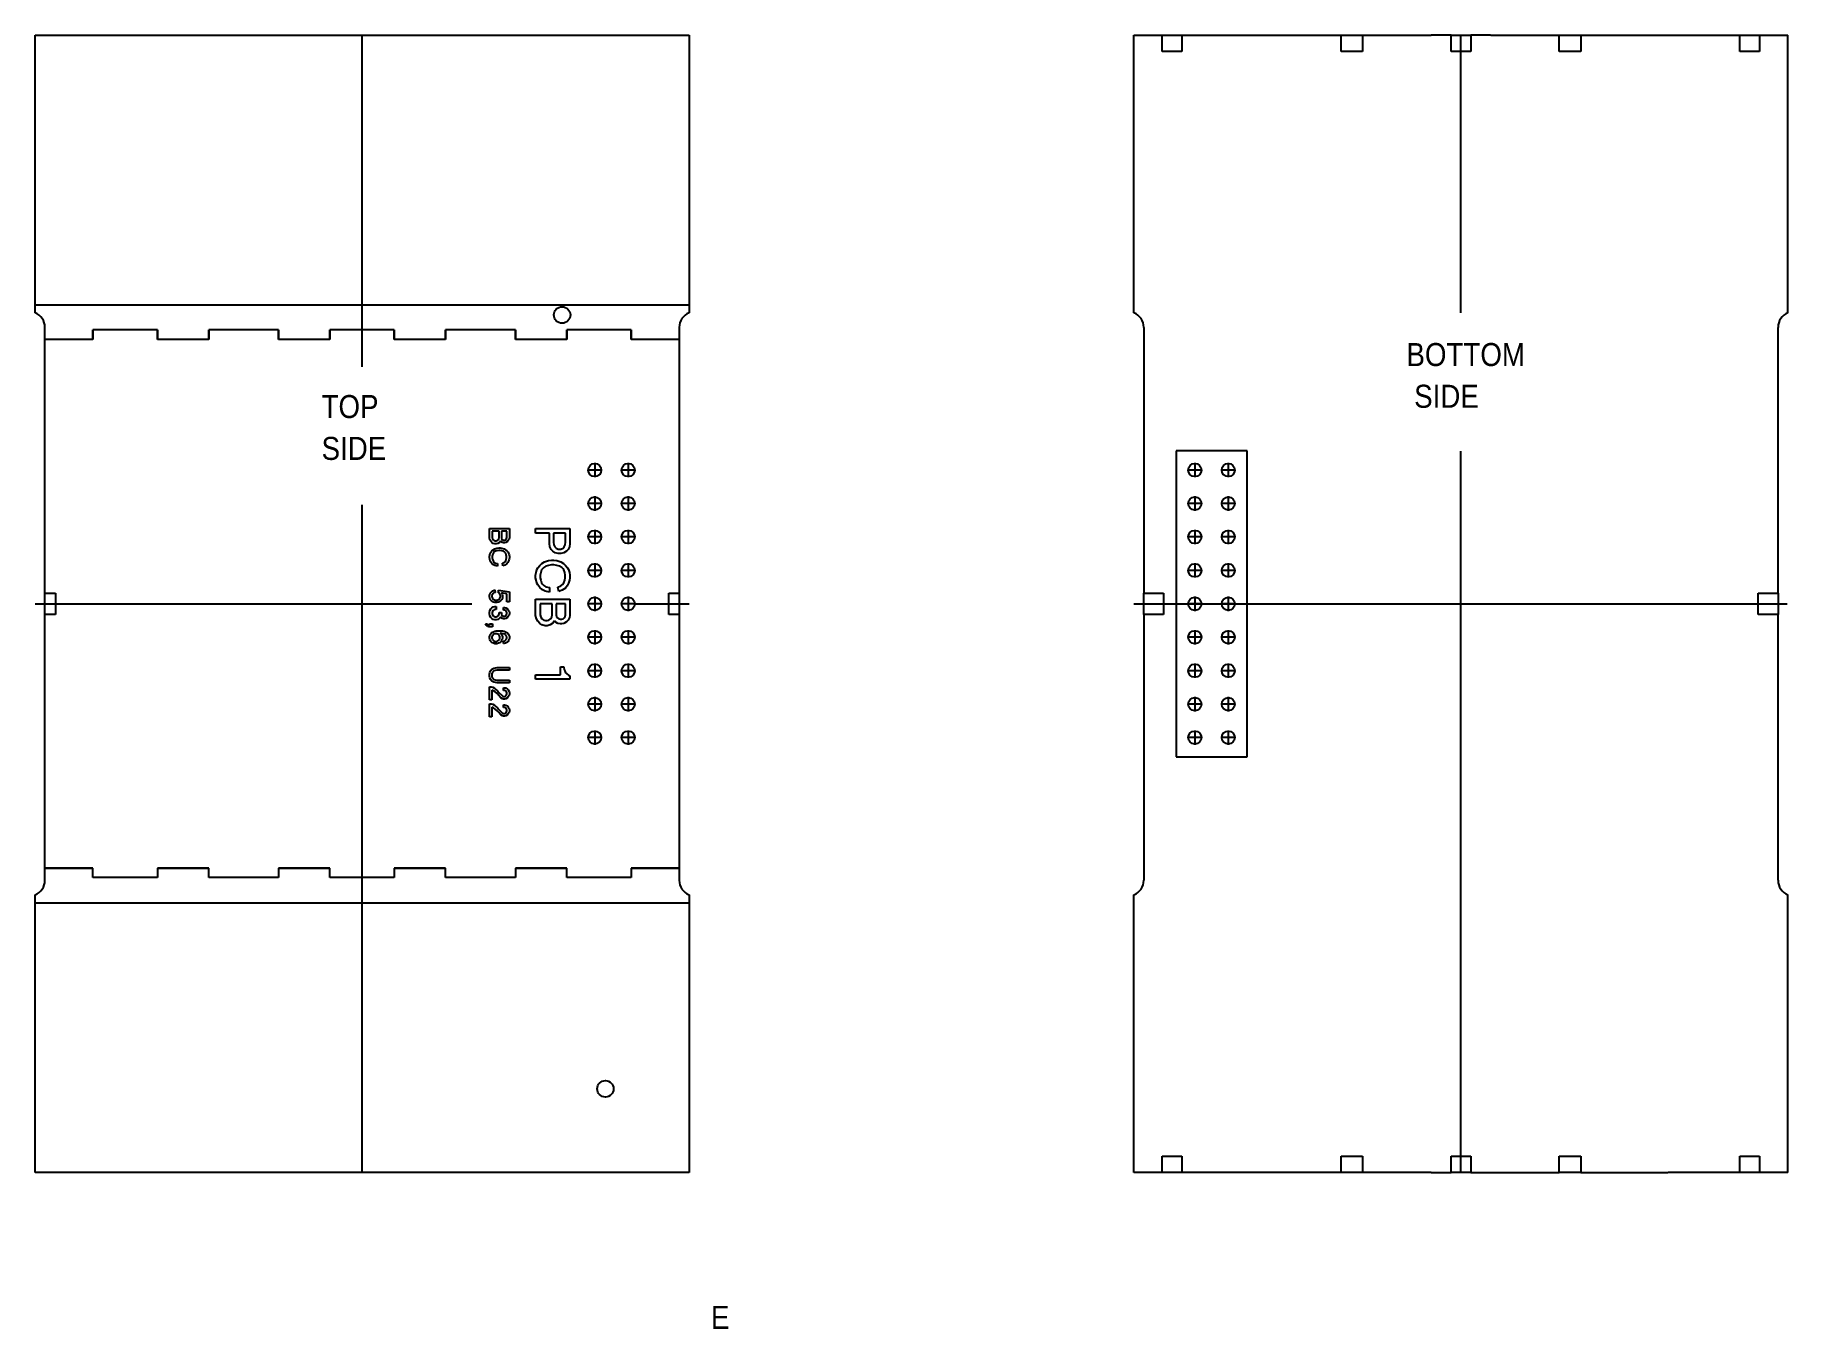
# Model space of a CAD drawing. Header units: millimetres. Extents: x -25 to 108, y -55 to 43.
import ezdxf

# ---------------------------------------------------------------- set-up
doc = ezdxf.new("R2010")
doc.units = ezdxf.units.MM
doc.layers.add('1', color=7, linetype='Continuous')
doc.styles.add('SEACAD_txt_shx', font='txt.shx', dxfattribs={"width": 0.9})
pattern_1 = [(45, (0, 0), (-707.1, 707.1), [727.27, -272.73]), (135, (0, 0), (-707.1, -707.1), [727.27, -272.73])]

msp = doc.modelspace()

# ---------------------------------------------------------------- hatches: boundary and pattern name
at = {"layer": '1', "linetype": 'Continuous'}
h = msp.add_hatch(dxfattribs=at)
h.set_pattern_fill('ANGLE', scale=143.163923, angle=45, style=0)
h.set_pattern_definition(pattern_1)
h.paths.add_polyline_path([(60.8, 43.2), (60.8, 41.95), (62.3, 41.95), (62.3, 43.2)])
h = msp.add_hatch(dxfattribs=at)
h.set_pattern_fill('ANGLE', scale=143.163923, angle=45, style=0)
h.set_pattern_definition(pattern_1)
h.paths.add_polyline_path([(74.4, 43.2), (74.4, 41.95), (76.03, 41.95), (76.03, 43.2)])
h = msp.add_hatch(dxfattribs=at)
h.set_pattern_fill('ANGLE', scale=143.163923, angle=45, style=0)
h.set_pattern_definition(pattern_1)
h.paths.add_polyline_path([(84.25, 43.2), (82.75, 43.2), (82.75, 42.26), (83.49, 42.26), (83.51, 42.26), (84.25, 42.26)])
h = msp.add_hatch(dxfattribs=at)
h.set_pattern_fill('ANGLE', scale=143.163923, angle=45, style=0)
h.set_pattern_definition(pattern_1)
h.paths.add_polyline_path([(92.6, 43.2), (90.97, 43.2), (90.97, 41.95), (92.6, 41.95)])
h = msp.add_hatch(dxfattribs=at)
h.set_pattern_fill('ANGLE', scale=143.163923, angle=45, style=0)
h.set_pattern_definition(pattern_1)
h.paths.add_polyline_path([(104.7, 43.2), (104.7, 41.95), (106.2, 41.95), (106.2, 43.2)])
h = msp.add_hatch(dxfattribs=at)
h.set_pattern_fill('ANGLE', scale=143.163923, angle=45, style=0)
h.set_pattern_definition(pattern_1)
h.paths.add_polyline_path([(61.85, 11.63), (61.85, -11.63), (67.25, -11.63), (67.25, 11.63)])
edge = h.paths.add_edge_path()
edge.add_ellipse((63.28, 0), major_axis=(0.5, 0), ratio=1, start_angle=0, end_angle=360)
edge = h.paths.add_edge_path()
edge.add_ellipse((63.28, 2.54), major_axis=(0.5, 0), ratio=1, start_angle=0, end_angle=360)
edge = h.paths.add_edge_path()
edge.add_ellipse((63.28, -2.54), major_axis=(0.5, 0), ratio=1, start_angle=0, end_angle=360)
edge = h.paths.add_edge_path()
edge.add_ellipse((65.82, 0), major_axis=(0.5, 0), ratio=1, start_angle=0, end_angle=360)
edge = h.paths.add_edge_path()
edge.add_ellipse((65.82, 2.54), major_axis=(0.5, 0), ratio=1, start_angle=0, end_angle=360)
edge = h.paths.add_edge_path()
edge.add_ellipse((65.82, -2.54), major_axis=(0.5, 0), ratio=1, start_angle=0, end_angle=360)
edge = h.paths.add_edge_path()
edge.add_ellipse((63.28, 5.08), major_axis=(0.5, 0), ratio=1, start_angle=0, end_angle=360)
edge = h.paths.add_edge_path()
edge.add_ellipse((63.28, -5.08), major_axis=(0.5, 0), ratio=1, start_angle=0, end_angle=360)
edge = h.paths.add_edge_path()
edge.add_ellipse((65.82, 5.08), major_axis=(0.5, 0), ratio=1, start_angle=0, end_angle=360)
edge = h.paths.add_edge_path()
edge.add_ellipse((65.82, -5.08), major_axis=(0.5, 0), ratio=1, start_angle=0, end_angle=360)
edge = h.paths.add_edge_path()
edge.add_ellipse((63.28, 7.62), major_axis=(0.5, 0), ratio=1, start_angle=0, end_angle=360)
edge = h.paths.add_edge_path()
edge.add_ellipse((63.28, -7.62), major_axis=(0.5, 0), ratio=1, start_angle=0, end_angle=360)
edge = h.paths.add_edge_path()
edge.add_ellipse((65.82, 7.62), major_axis=(0.5, 0), ratio=1, start_angle=0, end_angle=360)
edge = h.paths.add_edge_path()
edge.add_ellipse((65.82, -7.62), major_axis=(0.5, 0), ratio=1, start_angle=0, end_angle=360)
edge = h.paths.add_edge_path()
edge.add_ellipse((63.28, 10.16), major_axis=(0.5, 0), ratio=1, start_angle=0, end_angle=360)
edge = h.paths.add_edge_path()
edge.add_ellipse((63.28, -10.16), major_axis=(0.5, 0), ratio=1, start_angle=0, end_angle=360)
edge = h.paths.add_edge_path()
edge.add_ellipse((65.82, 10.16), major_axis=(0.5, 0), ratio=1, start_angle=0, end_angle=360)
edge = h.paths.add_edge_path()
edge.add_ellipse((65.82, -10.16), major_axis=(0.5, 0), ratio=1, start_angle=0, end_angle=360)
h = msp.add_hatch(dxfattribs=at)
h.set_pattern_fill('ANGLE', scale=143.163923, angle=45, style=0)
h.set_pattern_definition(pattern_1)
h.paths.add_polyline_path([(-24.1, 0.8), (-24.1, -0.8), (-23.3, -0.8), (-23.3, 0.8)])
h = msp.add_hatch(dxfattribs=at)
h.set_pattern_fill('ANGLE', scale=143.163923, angle=45, style=0)
h.set_pattern_definition(pattern_1)
h.paths.add_polyline_path([(24.1, 0.8), (23.3, 0.8), (23.3, -0.8), (24.1, -0.8)])
h = msp.add_hatch(dxfattribs=at)
h.set_pattern_fill('ANGLE', scale=143.163923, angle=45, style=0)
h.set_pattern_definition(pattern_1)
h.paths.add_polyline_path([(59.4, 0.8), (59.4, -0.8), (60.9, -0.8), (60.9, 0.8)])
h = msp.add_hatch(dxfattribs=at)
h.set_pattern_fill('ANGLE', scale=143.163923, angle=45, style=0)
h.set_pattern_definition(pattern_1)
h.paths.add_polyline_path([(106.1, 0.8), (106.1, -0.8), (107.6, -0.8), (107.6, 0.8)])
h = msp.add_hatch(dxfattribs=at)
h.set_pattern_fill('ANGLE', scale=143.163923, angle=45, style=0)
h.set_pattern_definition(pattern_1)
edge = h.paths.add_edge_path()
edge.add_line((-2.45, -20.8), (-2.45, -20.07))
edge.add_line((-2.45, -20.07), (-6.35, -20.07))
edge.add_line((-6.35, -20.07), (-6.35, -20.8))
edge.add_line((-6.35, -20.8), (-11.65, -20.8))
edge.add_line((-11.65, -20.8), (-11.65, -20.07))
edge.add_line((-11.65, -20.07), (-15.55, -20.07))
edge.add_line((-15.55, -20.07), (-15.55, -20.8))
edge.add_line((-15.55, -20.8), (-20.45, -20.8))
edge.add_line((-20.45, -20.8), (-20.45, -20.07))
edge.add_line((-20.45, -20.07), (-24.1, -20.07))
edge.add_line((-24.1, -20.07), (-24.1, -21))
edge.add_arc((-25.3, -21), 1.2, 292.0243, 360, ccw=False)
edge.add_line((-24.85, -22.11), (-24.85, -22.7))
edge.add_line((-24.85, -22.7), (24.85, -22.7))
edge.add_line((24.85, -22.7), (24.85, -22.11))
edge.add_arc((25.3, -21), 1.2, 180, 247.9757, ccw=False)
edge.add_line((24.1, -21), (24.1, -20.07))
edge.add_line((24.1, -20.07), (20.45, -20.07))
edge.add_line((20.45, -20.07), (20.45, -20.8))
edge.add_line((20.45, -20.8), (15.55, -20.8))
edge.add_line((15.55, -20.8), (15.55, -20.07))
edge.add_line((15.55, -20.07), (11.65, -20.07))
edge.add_line((11.65, -20.07), (11.65, -20.8))
edge.add_line((11.65, -20.8), (6.35, -20.8))
edge.add_line((6.35, -20.8), (6.35, -20.07))
edge.add_line((6.35, -20.07), (2.45, -20.07))
edge.add_line((2.45, -20.07), (2.45, -20.8))
edge.add_line((2.45, -20.8), (-2.45, -20.8))
h = msp.add_hatch(dxfattribs=at)
h.set_pattern_fill('ANGLE', scale=143.163923, angle=45, style=0)
h.set_pattern_definition(pattern_1)
h.paths.add_polyline_path([(60.8, -41.95), (60.8, -43.2), (62.3, -43.2), (62.3, -41.95)])
h = msp.add_hatch(dxfattribs=at)
h.set_pattern_fill('ANGLE', scale=143.163923, angle=45, style=0)
h.set_pattern_definition(pattern_1)
h.paths.add_polyline_path([(74.4, -41.95), (74.4, -43.2), (76.03, -43.2), (76.03, -41.95)])
h = msp.add_hatch(dxfattribs=at)
h.set_pattern_fill('ANGLE', scale=143.163923, angle=45, style=0)
h.set_pattern_definition(pattern_1)
h.paths.add_polyline_path([(84.25, -41.95), (82.75, -41.95), (82.75, -42.25), (83.49, -42.25), (83.51, -42.25), (84.25, -42.25)])
h = msp.add_hatch(dxfattribs=at)
h.set_pattern_fill('ANGLE', scale=143.163923, angle=45, style=0)
h.set_pattern_definition(pattern_1)
h.paths.add_polyline_path([(83.51, -42.26), (83.49, -42.26), (82.75, -42.26), (82.75, -43.2), (84.25, -43.2), (84.25, -42.26)])
h = msp.add_hatch(dxfattribs=at)
h.set_pattern_fill('ANGLE', scale=143.163923, angle=45, style=0)
h.set_pattern_definition(pattern_1)
h.paths.add_polyline_path([(92.6, -41.95), (90.97, -41.95), (90.97, -43.2), (92.6, -43.2)])
h = msp.add_hatch(dxfattribs=at)
h.set_pattern_fill('ANGLE', scale=143.163923, angle=45, style=0)
h.set_pattern_definition(pattern_1)
h.paths.add_polyline_path([(104.7, -41.95), (104.7, -43.2), (106.2, -43.2), (106.2, -41.95)])

# ---------------------------------------------------------------- linework, layer by layer
at = {"color": 7, "linetype": 'Continuous'}
for p, q in [((-24.85, 43.2), (-20.27, 43.2)), ((-24.85, 22.7), (-24.85, 43.2)), ((-20.26, 43.2), (-15.74, 43.2)), ((-15.73, 43.2), (-2.27, 43.2)), ((-2.26, 43.2), (2.26, 43.2)), ((2.27, 43.2), (15.73, 43.2)), ((15.74, 43.2), (20.26, 43.2)), ((20.27, 43.2), (24.85, 43.2)), ((24.85, 43.2), (24.85, 22.7)), ((58.65, 22.11), (58.65, 43.2)), ((58.65, 43.2), (60.8, 43.2)), ((60.8, 43.2), (62.3, 43.2)), ((60.8, 41.95), (60.8, 43.2)), ((62.3, 43.2), (63.23, 43.2)), ((62.3, 43.2), (62.3, 41.95)), ((63.24, 43.2), (67.76, 43.2)), ((67.77, 43.2), (74.4, 43.2)), ((74.4, 43.2), (76.03, 43.2)), ((74.4, 41.95), (74.4, 43.2)), ((76.03, 43.2), (81.23, 43.2)), ((76.03, 43.2), (76.03, 41.95)), ((82.75, 43.2), (81.24, 43.2)), ((82.75, 43.2), (84.25, 43.2)), ((82.75, 42.26), (82.75, 43.2)), ((84.25, 43.2), (84.25, 42.26)), ((85.76, 43.2), (84.25, 43.2)), ((85.77, 43.2), (90.97, 43.2)), ((90.97, 43.2), (92.6, 43.2)), ((90.97, 41.95), (90.97, 43.2)), ((92.6, 43.2), (99.23, 43.2)), ((92.6, 43.2), (92.6, 41.95)), ((99.24, 43.2), (103.76, 43.2)), ((103.77, 43.2), (104.7, 43.2)), ((104.7, 41.95), (104.7, 43.2)), ((104.7, 43.2), (106.2, 43.2)), ((106.2, 43.2), (108.35, 43.2)), ((106.2, 43.2), (106.2, 41.95)), ((108.35, 22.11), (108.35, 43.2)), ((62.3, 41.95), (60.8, 41.95)), ((76.03, 41.95), (74.4, 41.95)), ((82.75, 41.95), (82.75, 42.25)), ((84.25, 41.95), (82.75, 41.95)), ((84.25, 42.25), (84.25, 41.95)), ((92.6, 41.95), (90.97, 41.95)), ((106.2, 41.95), (104.7, 41.95)), ((-24.85, 22.11), (-24.85, 22.7)), ((-24.85, 22.7), (24.85, 22.7)), ((24.85, 22.7), (24.85, 22.11)), ((-24.1, 20.07), (-24.1, 21)), ((-20.45, 20.07), (-24.1, 20.07)), ((-24.1, 0.8), (-24.1, 20.07)), ((-20.45, 20.07), (-20.45, 20.8)), ((-15.55, 20.8), (-20.45, 20.8)), ((-15.55, 20.8), (-15.55, 20.07)), ((-11.65, 20.07), (-15.55, 20.07)), ((-6.35, 20.8), (-11.65, 20.8)), ((-11.65, 20.07), (-11.65, 20.8)), ((-6.35, 20.8), (-6.35, 20.07)), ((-2.45, 20.07), (-6.35, 20.07)), ((-2.45, 20.07), (-2.45, 20.8)), ((2.45, 20.8), (-2.45, 20.8)), ((2.45, 20.8), (2.45, 20.07)), ((6.35, 20.07), (2.45, 20.07)), ((6.35, 20.07), (6.35, 20.8)), ((11.65, 20.8), (6.35, 20.8)), ((11.65, 20.8), (11.65, 20.07)), ((15.55, 20.07), (11.65, 20.07)), ((15.55, 20.07), (15.55, 20.8)), ((20.45, 20.8), (15.55, 20.8)), ((20.45, 20.8), (20.45, 20.07)), ((24.1, 20.07), (20.45, 20.07)), ((24.1, 21), (24.1, 20.07)), ((24.1, 20.07), (24.1, 0.8)), ((59.4, 21), (59.4, 0.8)), ((107.6, 0.8), (107.6, 21)), ((67.25, 11.63), (61.85, 11.63)), ((61.85, 11.63), (61.85, -11.63)), ((67.25, -11.63), (67.25, 11.63)), ((9.69, 5.01), (9.69, 5.72)), ((9.69, 5.72), (11.19, 5.72)), ((9.89, 5.51), (9.89, 5.03)), ((10.42, 5.51), (9.89, 5.51)), ((10.42, 5.03), (10.42, 5.51)), ((11, 5.51), (10.59, 5.51)), ((10.59, 5.51), (10.59, 5.03)), ((11, 5.03), (11, 5.51)), ((11.19, 5.72), (11.19, 5.01)), ((13.19, 5.36), (13.19, 5.72)), ((13.19, 5.72), (15.79, 5.72)), ((14.23, 5.36), (13.19, 5.36)), ((14.23, 4.58), (14.23, 5.36)), ((14.55, 5.36), (14.55, 4.68)), ((15.46, 5.36), (14.55, 5.36)), ((15.46, 4.68), (15.46, 5.36)), ((15.79, 5.72), (15.79, 4.58)), ((9.72, 4.86), (9.69, 5.01)), ((9.78, 4.75), (9.72, 4.86)), ((9.87, 4.65), (9.78, 4.75)), ((9.78, 3.92), (9.87, 4.03)), ((9.97, 4.59), (9.87, 4.65)), ((9.87, 4.03), (9.97, 4.11)), ((9.89, 5.03), (9.91, 4.93)), ((9.91, 4.93), (9.97, 4.86)), ((9.97, 4.86), (10.04, 4.8)), ((10.1, 4.56), (9.97, 4.59)), ((9.97, 4.11), (10.08, 4.18)), ((10.04, 4.8), (10.12, 4.78)), ((10.08, 4.18), (10.25, 4.24)), ((10.19, 4.56), (10.1, 4.56)), ((10.12, 4.78), (10.19, 4.78)), ((10.25, 4.03), (10.14, 4)), ((10.19, 4.78), (10.27, 4.8)), ((10.32, 4.59), (10.19, 4.56)), ((10.25, 4.24), (10.38, 4.26)), ((10.38, 4.05), (10.25, 4.03)), ((10.27, 4.8), (10.34, 4.86)), ((10.44, 4.67), (10.32, 4.59)), ((10.34, 4.86), (10.4, 4.93)), ((10.38, 4.26), (10.49, 4.26)), ((10.49, 4.05), (10.38, 4.05)), ((10.4, 4.93), (10.42, 5.03)), ((10.51, 4.76), (10.44, 4.67)), ((10.49, 4.26), (10.62, 4.24)), ((10.62, 4.03), (10.49, 4.05)), ((10.55, 4.73), (10.51, 4.76)), ((10.66, 4.65), (10.55, 4.73)), ((10.59, 5.03), (10.6, 4.95)), ((10.6, 4.95), (10.64, 4.89)), ((10.62, 4.24), (10.79, 4.18)), ((10.74, 4), (10.62, 4.03)), ((10.64, 4.89), (10.7, 4.86)), ((10.75, 4.63), (10.66, 4.65)), ((10.7, 4.86), (10.75, 4.84)), ((10.75, 4.84), (10.83, 4.84)), ((10.83, 4.63), (10.75, 4.63)), ((10.79, 4.18), (10.9, 4.11)), ((10.83, 4.84), (10.89, 4.86)), ((10.92, 4.65), (10.83, 4.63)), ((10.89, 4.86), (10.94, 4.89)), ((10.9, 4.11), (11, 4.03)), ((11.04, 4.73), (10.92, 4.65)), ((10.94, 4.89), (10.98, 4.95)), ((10.98, 4.95), (11, 5.03)), ((11, 4.03), (11.09, 3.92)), ((11.11, 4.8), (11.04, 4.73)), ((11.17, 4.91), (11.11, 4.8)), ((11.19, 5.01), (11.17, 4.91)), ((14.26, 4.32), (14.23, 4.58)), ((14.36, 4.13), (14.26, 4.32)), ((14.49, 4), (14.36, 4.13)), ((14.68, 3.87), (14.49, 4)), ((14.55, 4.68), (14.58, 4.49)), ((14.58, 4.49), (14.65, 4.32)), ((14.65, 4.32), (14.75, 4.22)), ((14.75, 4.22), (14.91, 4.16)), ((14.91, 4.16), (15.1, 4.16)), ((15.1, 4.16), (15.27, 4.22)), ((15.27, 4.22), (15.36, 4.32)), ((15.53, 4), (15.33, 3.87)), ((15.36, 4.32), (15.43, 4.49)), ((15.43, 4.49), (15.46, 4.68)), ((15.66, 4.13), (15.53, 4)), ((15.75, 4.32), (15.66, 4.13)), ((15.79, 4.58), (15.75, 4.32)), ((9.69, 3.6), (9.7, 3.71)), ((9.69, 3.49), (9.69, 3.6)), ((9.7, 3.38), (9.69, 3.49)), ((9.7, 3.71), (9.74, 3.85)), ((9.74, 3.25), (9.7, 3.38)), ((9.74, 3.85), (9.78, 3.92)), ((9.78, 3.17), (9.74, 3.25)), ((9.87, 3.06), (9.78, 3.17)), ((9.99, 2.96), (9.87, 3.06)), ((9.91, 3.71), (9.89, 3.6)), ((9.89, 3.6), (9.89, 3.49)), ((9.89, 3.49), (9.91, 3.38)), ((9.95, 3.83), (9.91, 3.71)), ((9.91, 3.38), (9.95, 3.26)), ((9.99, 3.88), (9.95, 3.83)), ((9.95, 3.26), (9.99, 3.21)), ((10.04, 3.94), (9.99, 3.88)), ((9.99, 3.21), (10.04, 3.15)), ((10.1, 2.91), (9.99, 2.96)), ((10.14, 4), (10.04, 3.94)), ((10.04, 3.15), (10.14, 3.1)), ((10.29, 2.85), (10.1, 2.91)), ((10.14, 3.1), (10.29, 3.06)), ((10.29, 3.06), (10.29, 2.85)), ((10.66, 3.08), (10.79, 3.13)), ((10.7, 2.89), (10.66, 3.08)), ((10.85, 2.94), (10.7, 2.89)), ((10.83, 3.94), (10.74, 4)), ((10.79, 3.13), (10.87, 3.19)), ((10.89, 3.88), (10.83, 3.94)), ((11, 3.04), (10.85, 2.94)), ((10.87, 3.19), (10.92, 3.26)), ((10.92, 3.83), (10.89, 3.88)), ((10.96, 3.71), (10.92, 3.83)), ((10.92, 3.26), (10.96, 3.38)), ((10.98, 3.6), (10.96, 3.71)), ((10.96, 3.38), (10.98, 3.49)), ((10.98, 3.49), (10.98, 3.6)), ((11.07, 3.13), (11, 3.04)), ((11.13, 3.25), (11.07, 3.13)), ((11.09, 3.92), (11.13, 3.85)), ((11.13, 3.85), (11.17, 3.71)), ((11.17, 3.38), (11.13, 3.25)), ((11.17, 3.71), (11.19, 3.6)), ((11.19, 3.49), (11.17, 3.38)), ((11.19, 3.6), (11.19, 3.49)), ((13.28, 2.6), (13.35, 2.73)), ((13.35, 2.73), (13.51, 2.92)), ((13.51, 2.92), (13.67, 3.06)), ((13.71, 2.67), (13.64, 2.57)), ((13.67, 3.06), (13.87, 3.19)), ((13.8, 2.76), (13.71, 2.67)), ((13.97, 2.86), (13.8, 2.76)), ((13.87, 3.19), (14.16, 3.28)), ((14.16, 2.92), (13.97, 2.86)), ((14.16, 3.28), (14.39, 3.31)), ((14.39, 2.96), (14.16, 2.92)), ((14.39, 3.31), (14.58, 3.31)), ((14.58, 2.96), (14.39, 2.96)), ((14.58, 3.31), (14.81, 3.28)), ((14.81, 2.92), (14.58, 2.96)), ((14.91, 3.83), (14.68, 3.87)), ((14.81, 3.28), (15.1, 3.19)), ((15.01, 2.86), (14.81, 2.92)), ((15.1, 3.83), (14.91, 3.83)), ((15.17, 2.76), (15.01, 2.86)), ((15.33, 3.87), (15.1, 3.83)), ((15.1, 3.19), (15.3, 3.06)), ((15.27, 2.67), (15.17, 2.76)), ((15.33, 2.57), (15.27, 2.67)), ((15.3, 3.06), (15.46, 2.92)), ((15.46, 2.92), (15.62, 2.73)), ((15.62, 2.73), (15.69, 2.6)), ((13.19, 2.18), (13.22, 2.37)), ((13.19, 1.98), (13.19, 2.18)), ((13.22, 1.79), (13.19, 1.98)), ((13.22, 2.37), (13.28, 2.6)), ((13.28, 1.56), (13.22, 1.79)), ((13.35, 1.43), (13.28, 1.56)), ((13.51, 1.24), (13.35, 1.43)), ((13.58, 2.37), (13.54, 2.18)), ((13.54, 2.18), (13.54, 1.98)), ((13.54, 1.98), (13.58, 1.79)), ((13.64, 2.57), (13.58, 2.37)), ((13.58, 1.79), (13.64, 1.59)), ((13.64, 1.59), (13.71, 1.5)), ((13.71, 1.5), (13.8, 1.4)), ((13.8, 1.4), (13.97, 1.3)), ((14.88, 1.27), (15.1, 1.36)), ((15.1, 1.36), (15.23, 1.46)), ((15.23, 1.46), (15.33, 1.59)), ((15.4, 2.37), (15.33, 2.57)), ((15.33, 1.59), (15.4, 1.79)), ((15.43, 2.18), (15.4, 2.37)), ((15.4, 1.79), (15.43, 1.98)), ((15.43, 1.98), (15.43, 2.18)), ((15.59, 1.36), (15.46, 1.2)), ((15.69, 1.56), (15.59, 1.36)), ((15.69, 2.6), (15.75, 2.37)), ((15.75, 1.79), (15.69, 1.56)), ((15.75, 2.37), (15.79, 2.18)), ((15.79, 1.98), (15.75, 1.79)), ((15.79, 2.18), (15.79, 1.98)), ((-24.1, -0.8), (-24.1, 0.8)), ((-24.1, 0.8), (-23.3, 0.8)), ((-23.3, 0.8), (-23.3, -0.8)), ((9.69, 0.62), (9.7, 0.71)), ((9.69, 0.53), (9.69, 0.62)), ((9.7, 0.43), (9.69, 0.53)), ((9.7, 0.71), (9.74, 0.81)), ((9.74, 0.34), (9.7, 0.43)), ((9.74, 0.81), (9.78, 0.86)), ((9.78, 0.28), (9.74, 0.34)), ((9.78, 0.86), (9.84, 0.92)), ((9.84, 0.23), (9.78, 0.28)), ((9.84, 0.92), (9.91, 0.98)), ((9.91, 0.17), (9.84, 0.23)), ((9.91, 0.71), (9.87, 0.62)), ((9.87, 0.62), (9.87, 0.53)), ((9.87, 0.53), (9.91, 0.43)), ((9.91, 0.98), (9.99, 1.01)), ((9.97, 0.79), (9.91, 0.71)), ((9.91, 0.43), (9.97, 0.36)), ((9.99, 0.13), (9.91, 0.17)), ((10.02, 0.83), (9.97, 0.79)), ((9.97, 0.36), (10.02, 0.32)), ((9.99, 1.01), (10.1, 1.05)), ((10.1, 0.1), (9.99, 0.13)), ((10.12, 0.86), (10.02, 0.83)), ((10.02, 0.32), (10.12, 0.28)), ((10.1, 1.05), (10.12, 0.86)), ((10.25, 0.1), (10.1, 0.1)), ((10.12, 0.28), (10.27, 0.28)), ((10.36, 0.13), (10.25, 0.1)), ((10.27, 0.28), (10.36, 0.32)), ((10.36, 1.03), (11.19, 0.92)), ((10.36, 0.84), (10.36, 1.03)), ((10.42, 0.81), (10.36, 0.84)), ((10.36, 0.32), (10.42, 0.36)), ((10.44, 0.17), (10.36, 0.13)), ((10.47, 0.73), (10.42, 0.81)), ((10.42, 0.36), (10.47, 0.43)), ((10.51, 0.23), (10.44, 0.17)), ((10.51, 0.62), (10.47, 0.73)), ((10.47, 0.43), (10.51, 0.53)), ((10.51, 0.53), (10.51, 0.62)), ((10.62, 0.34), (10.51, 0.23)), ((11, 0.77), (10.59, 0.83)), ((10.59, 0.83), (10.64, 0.73)), ((10.66, 0.43), (10.62, 0.34)), ((10.64, 0.73), (10.68, 0.62)), ((10.68, 0.53), (10.66, 0.43)), ((10.68, 0.62), (10.68, 0.53)), ((11, 0.15), (11, 0.77)), ((11.19, 0.15), (11, 0.15)), ((11.19, 0.92), (11.19, 0.15)), ((13.19, 0.36), (15.79, 0.36)), ((13.19, -0.88), (13.19, 0.36)), ((13.71, 1.07), (13.51, 1.24)), ((14.45, 0), (13.54, 0)), ((13.54, 0), (13.54, -0.84)), ((13.9, 0.97), (13.71, 1.07)), ((14.23, 0.88), (13.9, 0.97)), ((13.97, 1.3), (14.23, 1.24)), ((14.23, 1.24), (14.23, 0.88)), ((14.45, -0.84), (14.45, 0)), ((15.46, 0), (14.75, 0)), ((14.75, 0), (14.75, -0.84)), ((14.94, 0.94), (14.88, 1.27)), ((15.2, 1.04), (14.94, 0.94)), ((15.46, 1.2), (15.2, 1.04)), ((15.46, -0.84), (15.46, 0)), ((15.79, 0.36), (15.79, -0.88)), ((23.3, -0.8), (23.3, 0.8)), ((23.3, 0.8), (24.1, 0.8)), ((24.1, 0.8), (24.1, -0.8)), ((59.4, -0.8), (59.4, 0.8)), ((59.4, 0.8), (60.9, 0.8)), ((60.9, 0.8), (60.9, -0.8)), ((106.1, -0.8), (106.1, 0.8)), ((106.1, 0.8), (107.6, 0.8)), ((107.6, 0.8), (107.6, -0.8)), ((-24.1, -20.07), (-24.1, -0.8)), ((-23.3, -0.8), (-24.1, -0.8)), ((9.69, -0.66), (9.72, -0.51)), ((9.69, -0.77), (9.69, -0.66)), ((9.72, -0.92), (9.69, -0.77)), ((9.72, -0.51), (9.78, -0.39)), ((9.78, -1.03), (9.72, -0.92)), ((9.78, -0.39), (9.87, -0.3)), ((9.87, -1.12), (9.78, -1.03)), ((9.87, -0.3), (9.97, -0.24)), ((9.97, -1.18), (9.87, -1.12)), ((9.91, -0.58), (9.89, -0.67)), ((9.89, -0.67), (9.89, -0.75)), ((9.89, -0.75), (9.91, -0.84)), ((9.97, -0.51), (9.91, -0.58)), ((9.91, -0.84), (9.97, -0.92)), ((9.97, -0.24), (10.1, -0.2)), ((10.04, -0.45), (9.97, -0.51)), ((9.97, -0.92), (10.04, -0.97)), ((10.1, -1.22), (9.97, -1.18)), ((10.12, -0.43), (10.04, -0.45)), ((10.04, -0.97), (10.12, -0.99)), ((10.1, -0.2), (10.19, -0.2)), ((10.19, -1.22), (10.1, -1.22)), ((10.19, -0.43), (10.12, -0.43)), ((10.12, -0.99), (10.19, -0.99)), ((10.19, -0.2), (10.19, -0.43)), ((10.19, -0.99), (10.27, -0.97)), ((10.32, -1.18), (10.19, -1.22)), ((10.27, -0.97), (10.34, -0.92)), ((10.44, -1.1), (10.32, -1.18)), ((10.34, -0.92), (10.4, -0.84)), ((10.4, -0.84), (10.42, -0.75)), ((10.42, -0.75), (10.42, -0.67)), ((10.42, -0.67), (10.59, -0.67)), ((10.51, -1.01), (10.44, -1.1)), ((10.55, -1.05), (10.51, -1.01)), ((10.66, -1.12), (10.55, -1.05)), ((10.59, -0.67), (10.59, -0.75)), ((10.59, -0.75), (10.6, -0.82)), ((10.6, -0.82), (10.64, -0.88)), ((10.64, -0.88), (10.7, -0.92)), ((10.75, -1.14), (10.66, -1.12)), ((10.7, -0.92), (10.75, -0.94)), ((10.75, -0.28), (10.83, -0.28)), ((10.75, -0.49), (10.75, -0.28)), ((10.83, -0.49), (10.75, -0.49)), ((10.75, -0.94), (10.83, -0.94)), ((10.83, -1.14), (10.75, -1.14)), ((10.83, -0.28), (10.92, -0.3)), ((10.89, -0.51), (10.83, -0.49)), ((10.83, -0.94), (10.89, -0.92)), ((10.92, -1.12), (10.83, -1.14)), ((10.94, -0.54), (10.89, -0.51)), ((10.89, -0.92), (10.94, -0.88)), ((10.92, -0.3), (11.04, -0.37)), ((11.04, -1.05), (10.92, -1.12)), ((10.98, -0.6), (10.94, -0.54)), ((10.94, -0.88), (10.98, -0.82)), ((11, -0.67), (10.98, -0.6)), ((10.98, -0.82), (11, -0.75)), ((11, -0.75), (11, -0.67)), ((11.04, -0.37), (11.11, -0.45)), ((11.11, -0.97), (11.04, -1.05)), ((11.11, -0.45), (11.17, -0.56)), ((11.17, -0.86), (11.11, -0.97)), ((11.17, -0.56), (11.19, -0.66)), ((11.19, -0.77), (11.17, -0.86)), ((11.19, -0.66), (11.19, -0.77)), ((13.25, -1.14), (13.19, -0.88)), ((13.35, -1.33), (13.25, -1.14)), ((13.54, -0.84), (13.58, -1.01)), ((13.58, -1.01), (13.67, -1.14)), ((13.67, -1.14), (13.8, -1.24)), ((13.8, -1.24), (13.93, -1.27)), ((13.93, -1.27), (14.06, -1.27)), ((14.06, -1.27), (14.19, -1.24)), ((14.19, -1.24), (14.32, -1.14)), ((14.32, -1.14), (14.42, -1.01)), ((14.42, -1.01), (14.45, -0.84)), ((14.62, -1.3), (14.49, -1.46)), ((14.68, -1.36), (14.62, -1.3)), ((14.75, -0.84), (14.78, -0.97)), ((14.78, -0.97), (14.84, -1.07)), ((14.84, -1.07), (14.94, -1.14)), ((14.94, -1.14), (15.04, -1.17)), ((15.04, -1.17), (15.17, -1.17)), ((15.17, -1.17), (15.27, -1.14)), ((15.27, -1.14), (15.36, -1.07)), ((15.36, -1.07), (15.43, -0.97)), ((15.43, -0.97), (15.46, -0.84)), ((15.66, -1.24), (15.53, -1.36)), ((15.75, -1.04), (15.66, -1.24)), ((15.79, -0.88), (15.75, -1.04)), ((24.1, -0.8), (23.3, -0.8)), ((24.1, -0.8), (24.1, -20.07)), ((59.4, -0.8), (59.4, -21)), ((60.9, -0.8), (59.4, -0.8)), ((107.6, -0.8), (106.1, -0.8)), ((107.6, -21), (107.6, -0.8)), ((9.39, -1.52), (9.5, -1.52)), ((9.4, -1.57), (9.39, -1.52)), ((9.44, -1.63), (9.4, -1.57)), ((9.48, -1.67), (9.44, -1.63)), ((9.54, -1.71), (9.48, -1.67)), ((9.5, -1.52), (9.52, -1.55)), ((9.52, -1.55), (9.57, -1.59)), ((9.57, -1.72), (9.54, -1.71)), ((9.57, -1.59), (9.63, -1.61)), ((9.63, -1.74), (9.57, -1.72)), ((9.63, -1.61), (9.69, -1.61)), ((9.91, -1.74), (9.63, -1.74)), ((9.69, -1.52), (9.91, -1.52)), ((9.69, -1.61), (9.69, -1.52)), ((9.69, -2.51), (9.7, -2.42)), ((9.69, -2.6), (9.69, -2.51)), ((9.7, -2.7), (9.69, -2.6)), ((9.7, -2.42), (9.74, -2.32)), ((9.74, -2.32), (9.78, -2.27)), ((9.78, -2.27), (9.84, -2.21)), ((9.84, -2.21), (9.91, -2.15)), ((9.91, -2.42), (9.87, -2.51)), ((9.87, -2.51), (9.87, -2.6)), ((9.87, -2.6), (9.91, -2.7)), ((9.91, -1.52), (9.91, -1.74)), ((9.91, -2.15), (9.99, -2.12)), ((9.97, -2.34), (9.91, -2.42)), ((10.02, -2.31), (9.97, -2.34)), ((9.99, -2.12), (10.08, -2.08)), ((10.12, -2.27), (10.02, -2.31)), ((10.08, -2.08), (10.19, -2.06)), ((10.23, -2.27), (10.12, -2.27)), ((10.19, -2.06), (10.36, -2.04)), ((10.32, -2.31), (10.23, -2.27)), ((10.38, -2.34), (10.32, -2.31)), ((10.36, -2.04), (10.51, -2.04)), ((10.44, -2.42), (10.38, -2.34)), ((10.47, -2.51), (10.44, -2.42)), ((10.44, -2.7), (10.47, -2.6)), ((10.47, -2.6), (10.47, -2.51)), ((10.75, -2.27), (10.49, -2.23)), ((10.49, -2.23), (10.59, -2.32)), ((10.51, -2.04), (10.68, -2.06)), ((10.59, -2.32), (10.64, -2.42)), ((10.64, -2.42), (10.66, -2.51)), ((10.66, -2.6), (10.64, -2.7)), ((10.66, -2.51), (10.66, -2.6)), ((10.68, -2.06), (10.79, -2.08)), ((10.85, -2.31), (10.75, -2.27)), ((10.79, -2.08), (10.89, -2.12)), ((10.9, -2.34), (10.85, -2.31)), ((10.89, -2.12), (10.96, -2.15)), ((10.96, -2.42), (10.9, -2.34)), ((10.96, -2.15), (11.04, -2.21)), ((11, -2.49), (10.96, -2.42)), ((10.96, -2.7), (11, -2.62)), ((11, -2.62), (11, -2.49)), ((11.04, -2.21), (11.09, -2.27)), ((11.09, -2.27), (11.13, -2.32)), ((11.13, -2.32), (11.17, -2.42)), ((11.17, -2.42), (11.19, -2.49)), ((11.19, -2.62), (11.17, -2.7)), ((11.19, -2.49), (11.19, -2.62)), ((13.51, -1.5), (13.35, -1.33)), ((13.67, -1.59), (13.51, -1.5)), ((13.9, -1.66), (13.67, -1.59)), ((14.06, -1.66), (13.9, -1.66)), ((14.29, -1.59), (14.06, -1.66)), ((14.49, -1.46), (14.29, -1.59)), ((14.88, -1.5), (14.68, -1.36)), ((15.04, -1.53), (14.88, -1.5)), ((15.17, -1.53), (15.04, -1.53)), ((15.33, -1.5), (15.17, -1.53)), ((15.53, -1.36), (15.33, -1.5)), ((9.74, -2.79), (9.7, -2.7)), ((9.78, -2.85), (9.74, -2.79)), ((9.84, -2.9), (9.78, -2.85)), ((9.91, -2.96), (9.84, -2.9)), ((9.91, -2.7), (9.97, -2.77)), ((9.99, -3), (9.91, -2.96)), ((9.97, -2.77), (10.02, -2.81)), ((10.1, -3.04), (9.99, -3)), ((10.02, -2.81), (10.12, -2.85)), ((10.25, -3.04), (10.1, -3.04)), ((10.12, -2.85), (10.23, -2.85)), ((10.23, -2.85), (10.32, -2.81)), ((10.36, -3), (10.25, -3.04)), ((10.32, -2.81), (10.38, -2.77)), ((10.44, -2.96), (10.36, -3)), ((10.38, -2.77), (10.44, -2.7)), ((10.51, -2.9), (10.44, -2.96)), ((10.57, -2.85), (10.51, -2.9)), ((10.6, -2.79), (10.57, -2.85)), ((10.64, -2.7), (10.6, -2.79)), ((10.75, -2.83), (10.85, -2.81)), ((10.75, -3.02), (10.75, -2.83)), ((10.79, -3.02), (10.75, -3.02)), ((10.89, -3), (10.79, -3.02)), ((10.85, -2.81), (10.9, -2.77)), ((10.96, -2.96), (10.89, -3)), ((10.9, -2.77), (10.96, -2.7)), ((11.04, -2.9), (10.96, -2.96)), ((11.09, -2.85), (11.04, -2.9)), ((11.13, -2.79), (11.09, -2.85)), ((11.17, -2.7), (11.13, -2.79)), ((9.69, -5.34), (9.7, -5.21)), ((9.7, -5.21), (9.76, -5.1)), ((9.76, -5.1), (9.87, -4.97)), ((9.87, -4.97), (10, -4.89)), ((9.89, -5.23), (9.87, -5.32)), ((9.87, -5.32), (9.87, -5.51)), ((9.95, -5.16), (9.89, -5.23)), ((10.02, -5.1), (9.95, -5.16)), ((10, -4.89), (10.14, -4.86)), ((10.12, -5.06), (10.02, -5.1)), ((10.25, -5.04), (10.12, -5.06)), ((10.14, -4.86), (10.27, -4.84)), ((11.19, -5.04), (10.25, -5.04)), ((10.27, -4.84), (11.19, -4.84)), ((11.19, -4.84), (11.19, -5.04)), ((15.07, -4.78), (15.33, -4.78)), ((15.07, -5.39), (15.07, -4.78)), ((15.33, -4.78), (15.33, -4.84)), ((15.33, -4.84), (15.36, -5)), ((15.36, -5), (15.4, -5.1)), ((15.4, -5.1), (15.46, -5.23)), ((15.46, -5.23), (15.56, -5.33)), ((9.69, -5.49), (9.69, -5.34)), ((9.7, -5.62), (9.69, -5.49)), ((9.69, -6.3), (9.8, -6.3)), ((9.69, -7.29), (9.69, -6.3)), ((9.76, -5.74), (9.7, -5.62)), ((9.87, -5.87), (9.76, -5.74)), ((9.8, -6.3), (9.93, -6.34)), ((9.87, -5.51), (9.89, -5.61)), ((10, -5.94), (9.87, -5.87)), ((9.87, -6.56), (9.87, -7.29)), ((9.99, -6.6), (9.87, -6.56)), ((9.89, -5.61), (9.95, -5.68)), ((9.93, -6.34), (10.06, -6.41)), ((9.95, -5.68), (10.02, -5.74)), ((10.12, -6.69), (9.99, -6.6)), ((10.14, -5.98), (10, -5.94)), ((10.02, -5.74), (10.12, -5.77)), ((10.06, -6.41), (10.17, -6.5)), ((10.12, -5.77), (10.25, -5.79)), ((10.27, -6), (10.14, -5.98)), ((10.17, -6.5), (10.3, -6.62)), ((10.25, -5.79), (11.19, -5.79)), ((11.19, -6), (10.27, -6)), ((10.3, -6.62), (10.4, -6.73)), ((10.75, -6.37), (10.83, -6.37)), ((10.75, -6.58), (10.75, -6.37)), ((10.83, -6.58), (10.75, -6.58)), ((10.83, -6.37), (10.92, -6.39)), ((10.89, -6.6), (10.83, -6.58)), ((10.94, -6.64), (10.89, -6.6)), ((10.92, -6.39), (11.04, -6.47)), ((10.98, -6.69), (10.94, -6.64)), ((11.04, -6.47), (11.11, -6.54)), ((11.11, -6.54), (11.17, -6.66)), ((11.17, -6.66), (11.19, -6.75)), ((11.19, -5.79), (11.19, -6)), ((13.19, -5.39), (15.07, -5.39)), ((13.19, -5.72), (13.19, -5.39)), ((15.79, -5.72), (13.19, -5.72)), ((15.56, -5.33), (15.69, -5.43)), ((15.69, -5.43), (15.79, -5.46)), ((15.79, -5.46), (15.79, -5.72)), ((9.87, -7.29), (9.69, -7.29)), ((9.69, -7.59), (9.8, -7.59)), ((9.69, -8.59), (9.69, -7.59)), ((9.8, -7.59), (9.93, -7.63)), ((9.87, -7.86), (9.87, -8.59)), ((9.99, -7.89), (9.87, -7.86)), ((9.93, -7.63), (10.06, -7.71)), ((10.12, -7.99), (9.99, -7.89)), ((10.06, -7.71), (10.17, -7.8)), ((10.27, -6.82), (10.12, -6.69)), ((10.27, -8.12), (10.12, -7.99)), ((10.17, -7.8), (10.3, -7.91)), ((10.38, -6.96), (10.27, -6.82)), ((10.3, -7.91), (10.4, -8.02)), ((10.51, -7.11), (10.38, -6.96)), ((10.4, -6.73), (10.64, -6.97)), ((10.55, -7.14), (10.51, -7.11)), ((10.66, -7.22), (10.55, -7.14)), ((10.64, -6.97), (10.7, -7.01)), ((10.75, -7.24), (10.66, -7.22)), ((10.7, -7.01), (10.75, -7.03)), ((10.75, -7.03), (10.83, -7.03)), ((10.83, -7.24), (10.75, -7.24)), ((10.75, -7.67), (10.83, -7.67)), ((10.75, -7.87), (10.75, -7.67)), ((10.83, -7.87), (10.75, -7.87)), ((10.83, -7.03), (10.89, -7.01)), ((10.92, -7.22), (10.83, -7.24)), ((10.83, -7.67), (10.92, -7.69)), ((10.89, -7.89), (10.83, -7.87)), ((10.89, -7.01), (10.94, -6.97)), ((10.94, -7.93), (10.89, -7.89)), ((11.04, -7.14), (10.92, -7.22)), ((10.92, -7.69), (11.04, -7.76)), ((10.94, -6.97), (10.98, -6.92)), ((10.98, -7.99), (10.94, -7.93)), ((11, -6.77), (10.98, -6.69)), ((10.98, -6.92), (11, -6.84)), ((11, -8.06), (10.98, -7.99)), ((11, -6.84), (11, -6.77)), ((11.11, -7.07), (11.04, -7.14)), ((11.04, -7.76), (11.11, -7.84)), ((11.17, -6.96), (11.11, -7.07)), ((11.11, -7.84), (11.17, -7.95)), ((11.19, -6.86), (11.17, -6.96)), ((11.17, -7.95), (11.19, -8.04)), ((11.19, -6.75), (11.19, -6.86)), ((9.87, -8.59), (9.69, -8.59)), ((10.38, -8.25), (10.27, -8.12)), ((10.51, -8.4), (10.38, -8.25)), ((10.4, -8.02), (10.64, -8.27)), ((10.55, -8.44), (10.51, -8.4)), ((10.66, -8.51), (10.55, -8.44)), ((10.64, -8.27), (10.7, -8.3)), ((10.75, -8.53), (10.66, -8.51)), ((10.7, -8.3), (10.75, -8.32)), ((10.75, -8.32), (10.83, -8.32)), ((10.83, -8.53), (10.75, -8.53)), ((10.83, -8.32), (10.89, -8.3)), ((10.92, -8.51), (10.83, -8.53)), ((10.89, -8.3), (10.94, -8.27)), ((11.04, -8.44), (10.92, -8.51)), ((10.94, -8.27), (10.98, -8.21)), ((10.98, -8.21), (11, -8.14)), ((11, -8.14), (11, -8.06)), ((11.11, -8.36), (11.04, -8.44)), ((11.17, -8.25), (11.11, -8.36)), ((11.19, -8.15), (11.17, -8.25)), ((11.19, -8.04), (11.19, -8.15)), ((61.85, -11.63), (67.25, -11.63)), ((-24.1, -20.07), (-20.45, -20.07)), ((-24.1, -21), (-24.1, -20.07)), ((-20.45, -20.8), (-20.45, -20.07)), ((-15.55, -20.8), (-20.45, -20.8)), ((-15.55, -20.07), (-11.65, -20.07)), ((-15.55, -20.07), (-15.55, -20.8)), ((-11.65, -20.8), (-11.65, -20.07)), ((-6.35, -20.8), (-11.65, -20.8)), ((-6.35, -20.07), (-2.45, -20.07)), ((-6.35, -20.07), (-6.35, -20.8)), ((-2.45, -20.8), (-2.45, -20.07)), ((2.45, -20.8), (-2.45, -20.8)), ((2.45, -20.07), (6.35, -20.07)), ((2.45, -20.07), (2.45, -20.8)), ((6.35, -20.8), (6.35, -20.07)), ((11.65, -20.8), (6.35, -20.8)), ((11.65, -20.07), (11.65, -20.8)), ((11.65, -20.07), (15.55, -20.07)), ((15.55, -20.8), (15.55, -20.07)), ((20.45, -20.8), (15.55, -20.8)), ((20.45, -20.07), (24.1, -20.07)), ((20.45, -20.07), (20.45, -20.8)), ((24.1, -20.07), (24.1, -21)), ((-24.85, -22.7), (-24.85, -22.11)), ((24.85, -22.11), (24.85, -22.7)), ((58.65, -43.2), (58.65, -22.11)), ((108.35, -43.2), (108.35, -22.11)), ((-24.85, -43.2), (-24.85, -22.7)), ((-24.85, -22.7), (24.85, -22.7)), ((24.85, -22.7), (24.85, -43.2)), ((60.8, -43.2), (60.8, -41.95)), ((60.8, -41.95), (62.3, -41.95)), ((62.3, -41.95), (62.3, -43.2)), ((74.4, -41.95), (76.03, -41.95)), ((74.4, -43.2), (74.4, -41.95)), ((76.03, -41.95), (76.03, -43.2)), ((82.75, -42.25), (82.75, -41.95)), ((82.75, -41.95), (84.25, -41.95)), ((82.75, -43.2), (82.75, -42.26)), ((84.25, -41.95), (84.25, -42.25)), ((84.25, -42.26), (84.25, -43.2)), ((90.97, -41.95), (92.6, -41.95)), ((90.97, -43.2), (90.97, -41.95)), ((92.6, -41.95), (92.6, -43.2)), ((104.7, -43.2), (104.7, -41.95)), ((104.7, -41.95), (106.2, -41.95)), ((106.2, -41.95), (106.2, -43.2)), ((-20.27, -43.2), (-24.85, -43.2)), ((-15.74, -43.2), (-20.26, -43.2)), ((-2.27, -43.2), (-15.73, -43.2)), ((2.26, -43.2), (-2.26, -43.2)), ((15.73, -43.2), (2.27, -43.2)), ((20.26, -43.2), (15.74, -43.2)), ((24.85, -43.2), (20.27, -43.2)), ((60.8, -43.2), (58.65, -43.2)), ((62.3, -43.2), (60.8, -43.2)), ((63.23, -43.2), (62.3, -43.2)), ((67.76, -43.2), (63.24, -43.2)), ((74.4, -43.2), (67.77, -43.2)), ((76.03, -43.2), (74.4, -43.2)), ((81.23, -43.2), (76.03, -43.2)), ((81.24, -43.2), (82.75, -43.2)), ((84.25, -43.2), (82.75, -43.2)), ((84.25, -43.2), (85.76, -43.2)), ((85.77, -43.2), (90.97, -43.2)), ((92.6, -43.2), (90.97, -43.2)), ((92.6, -43.2), (99.23, -43.2)), ((103.76, -43.2), (99.24, -43.2)), ((104.7, -43.2), (103.77, -43.2)), ((106.2, -43.2), (104.7, -43.2)), ((108.35, -43.2), (106.2, -43.2))]:
    msp.add_line(p, q, dxfattribs=at)
for centre in [(17.68, 10.16), (20.22, 10.16), (63.28, 10.16), (65.82, 10.16), (17.68, 7.62), (20.22, 7.62), (63.28, 7.62), (65.82, 7.62), (17.68, 5.08), (20.22, 5.08), (63.28, 5.08), (65.82, 5.08), (17.68, 2.54), (20.22, 2.54), (63.28, 2.54), (65.82, 2.54), (17.68, 0), (20.22, 0), (63.28, 0), (65.82, 0), (17.68, -2.54), (20.22, -2.54), (63.28, -2.54), (65.82, -2.54), (17.68, -5.08), (20.22, -5.08), (63.28, -5.08), (65.82, -5.08), (17.68, -7.62), (20.22, -7.62), (63.28, -7.62), (65.82, -7.62), (17.68, -10.16), (20.22, -10.16), (63.28, -10.16), (65.82, -10.16)]:
    msp.add_circle(centre, 0.5, dxfattribs=at)
for centre, start, end in [((-25.3, 21), 0, 67.9757), ((25.3, 21), 112.0243, 180), ((58.2, 21), 0, 67.9757), ((108.8, 21), 112.0243, 180), ((-25.3, -21), 292.0243, 0), ((25.3, -21), 180, 247.9757), ((58.2, -21), 292.0243, 0), ((108.8, -21), 180, 247.9757)]:
    msp.add_arc(centre, 1.2, start, end, dxfattribs=at)
at = {"layer": '1', "color": 7, "linetype": 'Continuous'}
for p, q in [((0, 18.01), (0, 43.2)), ((60.8, 41.95), (60.8, 43.2)), ((60.8, 43.2), (62.3, 43.2)), ((62.3, 43.2), (62.3, 41.95)), ((74.4, 41.95), (74.4, 43.2)), ((74.4, 43.2), (76.03, 43.2)), ((76.03, 43.2), (76.03, 41.95)), ((82.75, 42.26), (82.75, 43.2)), ((82.75, 43.2), (84.25, 43.2)), ((83.5, 22.11), (83.5, 43.2)), ((84.25, 43.2), (84.25, 42.26)), ((90.97, 41.95), (90.97, 43.2)), ((90.97, 43.2), (92.6, 43.2)), ((92.6, 43.2), (92.6, 41.95)), ((104.7, 41.95), (104.7, 43.2)), ((104.7, 43.2), (106.2, 43.2)), ((106.2, 43.2), (106.2, 41.95)), ((62.3, 41.95), (60.8, 41.95)), ((76.03, 41.95), (74.4, 41.95)), ((82.75, 41.95), (82.75, 42.25)), ((84.25, 41.95), (82.75, 41.95)), ((84.25, 42.25), (84.25, 41.95)), ((92.6, 41.95), (90.97, 41.95)), ((106.2, 41.95), (104.7, 41.95)), ((-24.85, 22.7), (24.85, 22.7)), ((-20.45, 20.07), (-24.1, 20.07)), ((-15.55, 20.8), (-20.45, 20.8)), ((-20.45, 20.8), (-20.45, 20.07)), ((-15.55, 20.07), (-15.55, 20.8)), ((-11.65, 20.07), (-15.55, 20.07)), ((-6.35, 20.8), (-11.65, 20.8)), ((-11.65, 20.8), (-11.65, 20.07)), ((-6.35, 20.07), (-6.35, 20.8)), ((-2.45, 20.07), (-6.35, 20.07)), ((2.45, 20.8), (-2.45, 20.8)), ((-2.45, 20.8), (-2.45, 20.07)), ((2.45, 20.07), (2.45, 20.8)), ((6.35, 20.07), (2.45, 20.07)), ((11.65, 20.8), (6.35, 20.8)), ((6.35, 20.8), (6.35, 20.07)), ((11.65, 20.07), (11.65, 20.8)), ((15.55, 20.07), (11.65, 20.07)), ((20.45, 20.8), (15.55, 20.8)), ((15.55, 20.8), (15.55, 20.07)), ((20.45, 20.07), (20.45, 20.8)), ((24.1, 20.07), (20.45, 20.07)), ((17.68, 10.71), (17.68, 9.61)), ((20.22, 10.71), (20.22, 9.61)), ((61.85, 11.63), (61.85, -11.63)), ((67.25, 11.63), (61.85, 11.63)), ((63.28, 10.71), (63.28, 9.61)), ((65.82, 10.71), (65.82, 9.61)), ((67.25, -11.63), (67.25, 11.63)), ((83.5, -43.2), (83.5, 11.6)), ((18.23, 10.16), (17.13, 10.16)), ((20.77, 10.16), (19.67, 10.16)), ((63.83, 10.16), (62.73, 10.16)), ((66.37, 10.16), (65.27, 10.16)), ((17.68, 8.17), (17.68, 7.07)), ((20.22, 8.17), (20.22, 7.07)), ((63.28, 8.17), (63.28, 7.07)), ((65.82, 8.17), (65.82, 7.07)), ((0, -43.2), (0, 7.52)), ((18.23, 7.62), (17.13, 7.62)), ((20.77, 7.62), (19.67, 7.62)), ((63.83, 7.62), (62.73, 7.62)), ((66.37, 7.62), (65.27, 7.62)), ((17.68, 5.63), (17.68, 4.53)), ((20.22, 5.63), (20.22, 4.53)), ((63.28, 5.63), (63.28, 4.53)), ((65.82, 5.63), (65.82, 4.53)), ((18.23, 5.08), (17.13, 5.08)), ((20.77, 5.08), (19.67, 5.08)), ((63.83, 5.08), (62.73, 5.08)), ((66.37, 5.08), (65.27, 5.08)), ((17.68, 3.09), (17.68, 1.99)), ((20.22, 3.09), (20.22, 1.99)), ((63.28, 3.09), (63.28, 1.99)), ((65.82, 3.09), (65.82, 1.99)), ((18.23, 2.54), (17.13, 2.54)), ((20.77, 2.54), (19.67, 2.54)), ((63.83, 2.54), (62.73, 2.54)), ((66.37, 2.54), (65.27, 2.54)), ((-24.85, 0), (8.33, 0)), ((-24.1, -0.8), (-24.1, 0.8)), ((-24.1, 0.8), (-23.3, 0.8)), ((-23.3, 0.8), (-23.3, -0.8)), ((18.23, 0), (17.13, 0)), ((17.68, 0.55), (17.68, -0.55)), ((20.77, 0), (19.67, 0)), ((20.22, 0.55), (20.22, -0.55)), ((20.77, 0), (24.85, 0)), ((23.3, -0.8), (23.3, 0.8)), ((23.3, 0.8), (24.1, 0.8)), ((24.1, 0.8), (24.1, -0.8)), ((59.4, -0.8), (59.4, 0.8)), ((59.4, 0.8), (60.9, 0.8)), ((60.9, 0.8), (60.9, -0.8)), ((63.28, 0.55), (63.28, -0.55)), ((65.82, 0.55), (65.82, -0.55)), ((106.1, -0.8), (106.1, 0.8)), ((106.1, 0.8), (107.6, 0.8)), ((107.6, 0.8), (107.6, -0.8)), ((-23.3, -0.8), (-24.1, -0.8)), ((24.1, -0.8), (23.3, -0.8)), ((58.65, 0), (108.28, 0)), ((60.9, -0.8), (59.4, -0.8)), ((63.83, 0), (62.73, 0)), ((66.37, 0), (65.27, 0)), ((107.6, -0.8), (106.1, -0.8)), ((18.23, -2.54), (17.13, -2.54)), ((17.68, -1.99), (17.68, -3.09)), ((20.77, -2.54), (19.67, -2.54)), ((20.22, -1.99), (20.22, -3.09)), ((63.83, -2.54), (62.73, -2.54)), ((63.28, -1.99), (63.28, -3.09)), ((66.37, -2.54), (65.27, -2.54)), ((65.82, -1.99), (65.82, -3.09)), ((18.23, -5.08), (17.13, -5.08)), ((17.68, -4.53), (17.68, -5.63)), ((20.77, -5.08), (19.67, -5.08)), ((20.22, -4.53), (20.22, -5.63)), ((63.83, -5.08), (62.73, -5.08)), ((63.28, -4.53), (63.28, -5.63)), ((66.37, -5.08), (65.27, -5.08)), ((65.82, -4.53), (65.82, -5.63)), ((18.23, -7.62), (17.13, -7.62)), ((17.68, -7.07), (17.68, -8.17)), ((20.77, -7.62), (19.67, -7.62)), ((20.22, -7.07), (20.22, -8.17)), ((63.83, -7.62), (62.73, -7.62)), ((63.28, -7.07), (63.28, -8.17)), ((66.37, -7.62), (65.27, -7.62)), ((65.82, -7.07), (65.82, -8.17)), ((18.23, -10.16), (17.13, -10.16)), ((17.68, -9.61), (17.68, -10.71)), ((20.77, -10.16), (19.67, -10.16)), ((20.22, -9.61), (20.22, -10.71)), ((63.83, -10.16), (62.73, -10.16)), ((63.28, -9.61), (63.28, -10.71)), ((66.37, -10.16), (65.27, -10.16)), ((65.82, -9.61), (65.82, -10.71)), ((61.85, -11.63), (67.25, -11.63)), ((-20.45, -20.07), (-24.1, -20.07)), ((-20.45, -20.8), (-20.45, -20.07)), ((-15.55, -20.8), (-20.45, -20.8)), ((-11.65, -20.07), (-15.55, -20.07)), ((-15.55, -20.07), (-15.55, -20.8)), ((-11.65, -20.8), (-11.65, -20.07)), ((-6.35, -20.8), (-11.65, -20.8)), ((-2.45, -20.07), (-6.35, -20.07)), ((-6.35, -20.07), (-6.35, -20.8)), ((-2.45, -20.8), (-2.45, -20.07)), ((2.45, -20.8), (-2.45, -20.8)), ((6.35, -20.07), (2.45, -20.07)), ((2.45, -20.07), (2.45, -20.8)), ((6.35, -20.8), (6.35, -20.07)), ((11.65, -20.8), (6.35, -20.8)), ((15.55, -20.07), (11.65, -20.07)), ((11.65, -20.07), (11.65, -20.8)), ((15.55, -20.8), (15.55, -20.07)), ((20.45, -20.8), (15.55, -20.8)), ((24.1, -20.07), (20.45, -20.07)), ((20.45, -20.07), (20.45, -20.8)), ((-24.85, -22.7), (24.85, -22.7)), ((60.8, -43.2), (60.8, -41.95)), ((60.8, -41.95), (62.3, -41.95)), ((62.3, -41.95), (62.3, -43.2)), ((74.4, -43.2), (74.4, -41.95)), ((74.4, -41.95), (76.03, -41.95)), ((76.03, -41.95), (76.03, -43.2)), ((82.75, -42.25), (82.75, -41.95)), ((82.75, -41.95), (84.25, -41.95)), ((82.75, -43.2), (82.75, -42.26)), ((84.25, -41.95), (84.25, -42.25)), ((84.25, -42.26), (84.25, -43.2)), ((90.97, -43.2), (90.97, -41.95)), ((90.97, -41.95), (92.6, -41.95)), ((92.6, -41.95), (92.6, -43.2)), ((104.7, -43.2), (104.7, -41.95)), ((104.7, -41.95), (106.2, -41.95)), ((106.2, -41.95), (106.2, -43.2)), ((62.3, -43.2), (60.8, -43.2)), ((76.03, -43.2), (74.4, -43.2)), ((84.25, -43.2), (82.75, -43.2)), ((92.6, -43.2), (90.97, -43.2)), ((106.2, -43.2), (104.7, -43.2))]:
    msp.add_line(p, q, dxfattribs=at)
for centre, radius in [((15.2, 21.94), 0.625), ((63.28, 10.16), 0.5), ((65.82, 10.16), 0.5), ((63.28, 7.62), 0.5), ((65.82, 7.62), 0.5), ((63.28, 5.08), 0.5), ((65.82, 5.08), 0.5), ((63.28, 2.54), 0.5), ((65.82, 2.54), 0.5), ((63.28, 0), 0.5), ((65.82, 0), 0.5), ((63.28, -2.54), 0.5), ((65.82, -2.54), 0.5), ((63.28, -5.08), 0.5), ((65.82, -5.08), 0.5), ((63.28, -7.62), 0.5), ((65.82, -7.62), 0.5), ((63.28, -10.16), 0.5), ((65.82, -10.16), 0.5), ((18.49, -36.84), 0.625)]:
    msp.add_circle(centre, radius, dxfattribs=at)

# ---------------------------------------------------------------- texts
at = {"layer": '1', "char_height": 1.75, "style": 'SEACAD_txt_shx'}
for s, insert, width, attachment_point in [('{\\ftxt|b0||i0||c0|p34;\\C7;\\H1.75;\\W0.9;BOTTOM}', (79.36, 19.81), 8.75, 1), ('{\\ftxt|b0||i0||c0|p34;\\C7;\\H1.75;\\W0.9; SIDE}', (79.36, 16.64), 6.8056, 1), ('{\\ftxt|b0||i0||c0|p34;\\C7;\\H1.75;\\W0.9;TOP}', (-3.08, 15.86), 4.375, 1), ('{\\ftxt|b0||i0||c0|p34;\\C7;\\H1.75;\\W0.9;SIDE}', (-3.08, 12.68), 5.3472, 1), ('{\\ftxt|b0||i0||c0|p34;\\C7;\\H1.75;\\W0.9;E}', (26.51, -55.08), 1.4583, 7)]:
    msp.add_mtext(s, dxfattribs=dict(at, insert=insert, width=width, attachment_point=attachment_point))

doc.saveas('drawing.dxf')
